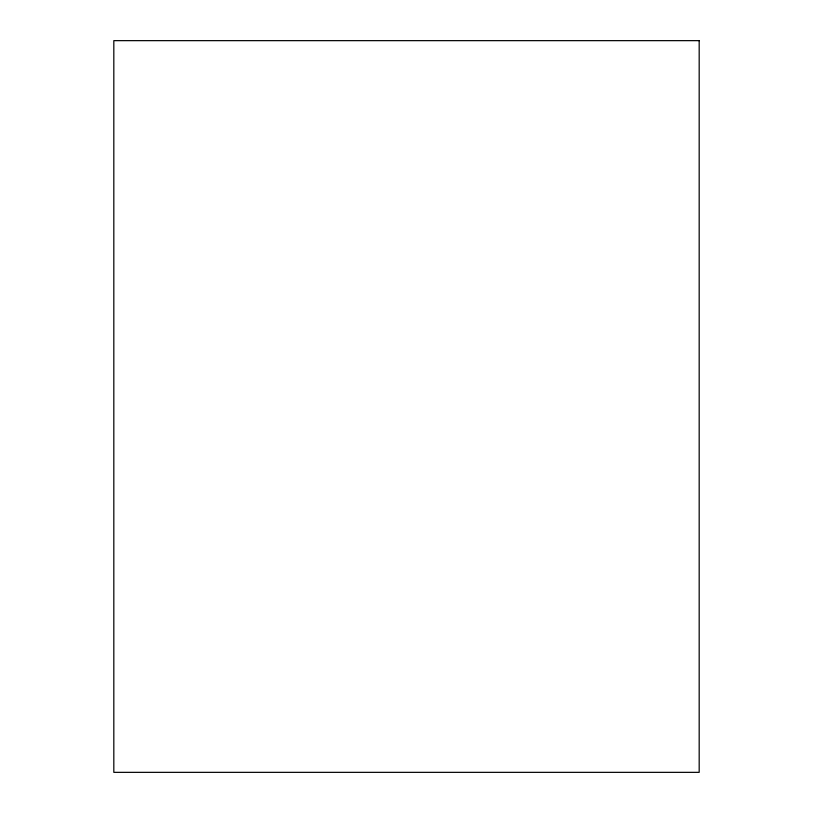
<?xml version="1.0" encoding="UTF-8"?>
<svg xmlns="http://www.w3.org/2000/svg" width="813" height="813" viewBox="0 0 813 813"><rect width="100%" height="100%" fill="white"/><g stroke="black" fill="none" stroke-linecap="round" stroke-linejoin="round"><path stroke-width="1.22" d="M699.18 40.65L113.82 40.65L113.82 772.35L699.18 772.35L699.18 40.65"/></g></svg>
